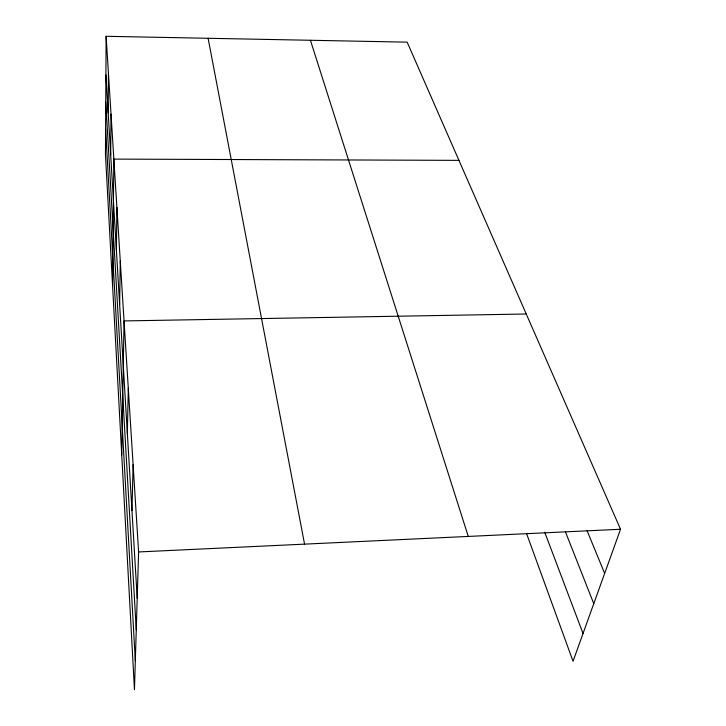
<?xml version="1.0" encoding="UTF-8"?>
<svg xmlns="http://www.w3.org/2000/svg" width="726" height="726" viewBox="0 0 726 726"><rect width="100%" height="100%" fill="white"/><g stroke="black" fill="none" stroke-linecap="round" stroke-linejoin="round"><path stroke-width="1.09" d="M106.114 36.3L105.461 154.339L134.455 689.7L138.602 551.951L106.114 36.3L407.159 42.153L620.539 529.263L573.041 661.268L526.568 533.556M108.183 113.038L108.455 73.417M110.679 154.801L111.024 114.163M112.575 285.608L113.855 159.103L458.941 160.364M116.378 250.007L116.895 207.373M119.645 304.593L120.271 261.006M121.741 454.921L124.046 320.928L526.241 314.004M127.359 433.594L128.293 388.328M131.969 510.587L133.103 464.694M138.602 551.951L620.539 529.263M587.098 530.76L604.658 573.404M565.391 531.731L593.768 603.66M544.691 532.158L583.032 633.508M310.429 40.275L468.27 536.432M208.108 38.287L304.557 544.137M105.905 74.923L137.205 598.197M105.751 101.876L136.252 629.787M105.606 128.865L135.317 660.869"/></g></svg>
